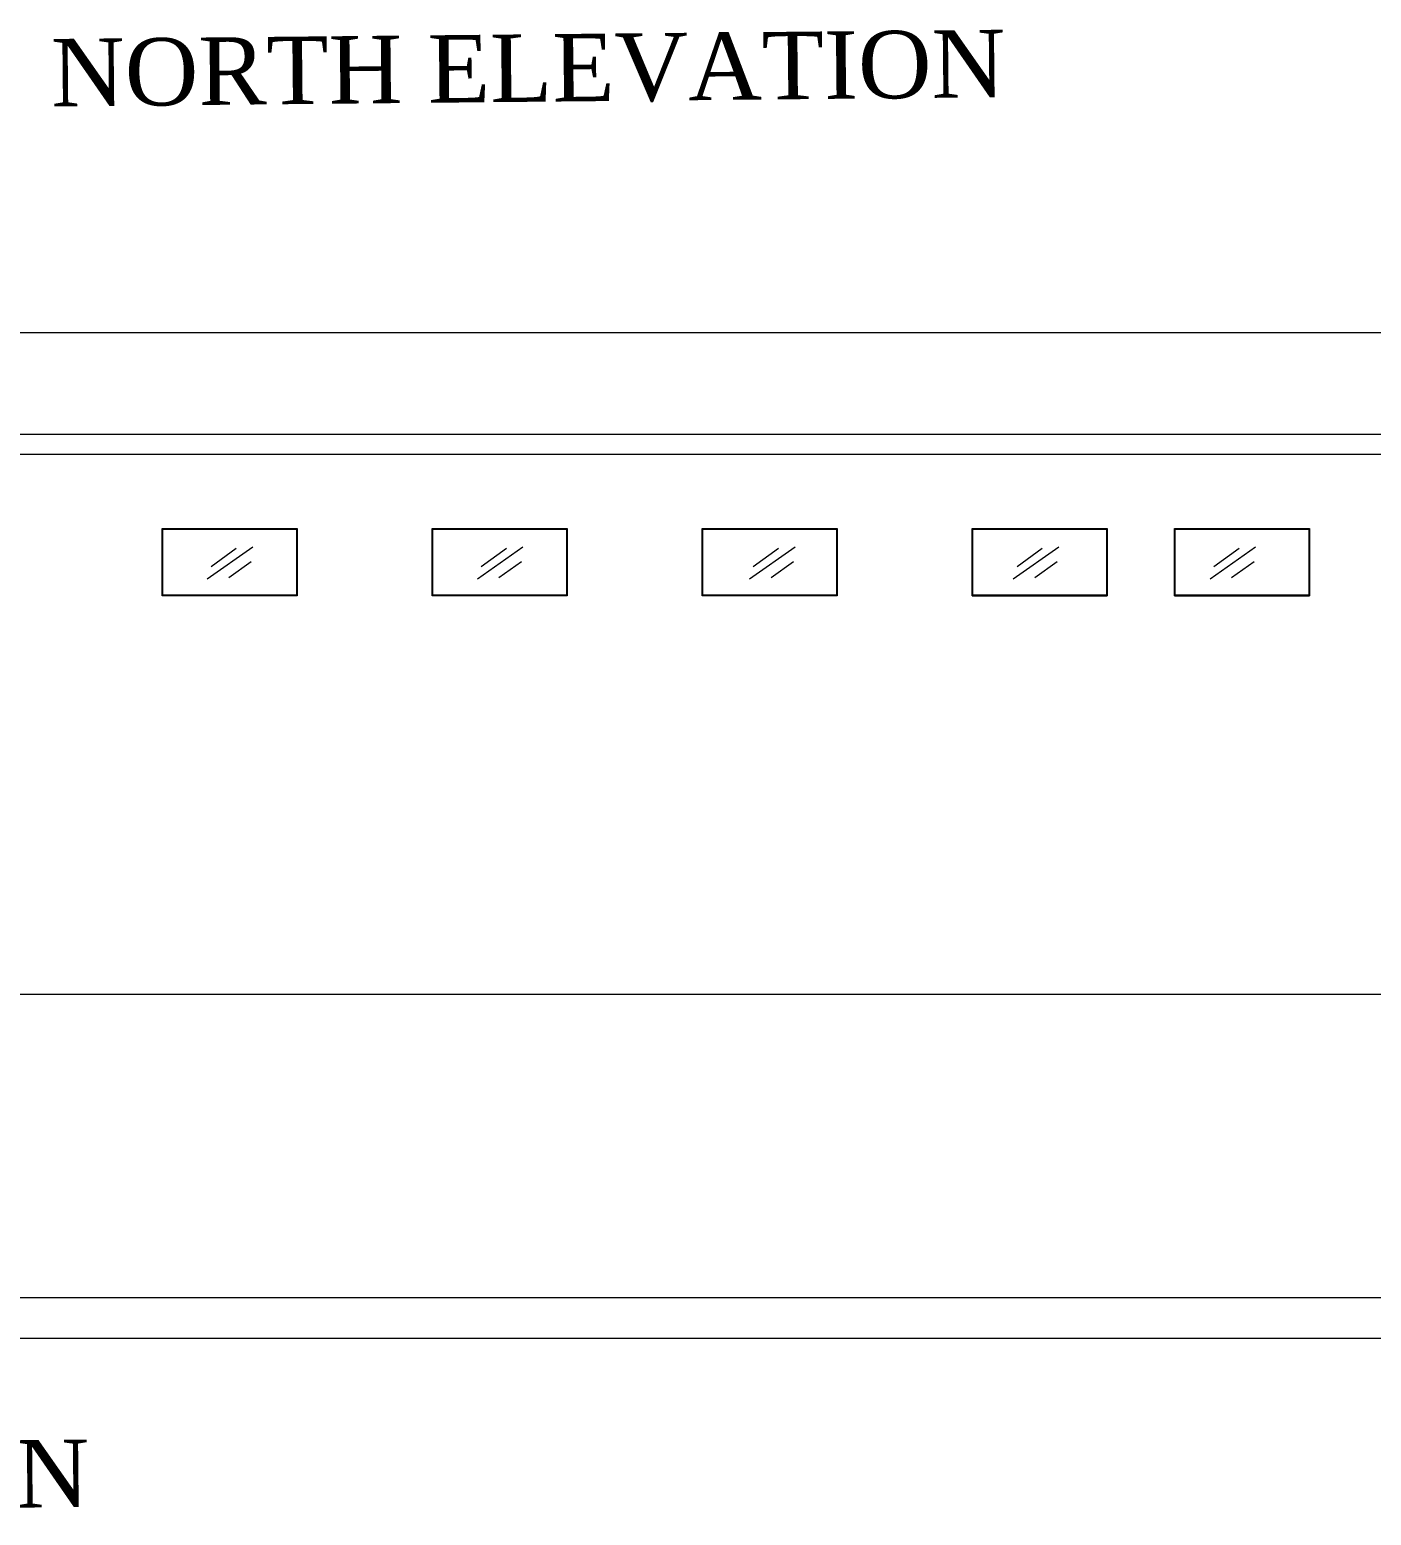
# Model space of a CAD drawing. Header units: inches. Extents: x 0 to 109, y 0 to 144.
# Drawn here: x 53.68 to 73.56, y 6.36 to 28.38 of the extents above; entities that cross this region are included whole.
import ezdxf

# ---------------------------------------------------------------- set-up
doc = ezdxf.new("R2010")
doc.units = ezdxf.units.IN
doc.header["$MEASUREMENT"] = 0
doc.layers.add('M_ELEV 2', color=251, linetype='Continuous', lineweight=15)
doc.layers.add('M_TEXT', color=250, linetype='Continuous', lineweight=0)
doc.styles.get("Standard").update_dxf_attribs({"font": 'arial.ttf'})

msp = doc.modelspace()

# ---------------------------------------------------------------- linework, layer by layer
at = {"layer": 'M_ELEV 2'}
for p, q in [((73.859, 23.888), (30.415, 23.888)), ((30.415, 22.389), (73.859, 22.389)), ((30.415, 22.089), (73.859, 22.089)), ((67.648, 20.989), (69.648, 20.989)), ((70.648, 20.989), (72.648, 20.989)), ((56.315, 20.244), (56.99, 20.718)), ((60.319, 20.244), (60.993, 20.718)), ((64.35, 20.244), (65.025, 20.718)), ((68.258, 20.244), (68.933, 20.718)), ((71.174, 20.244), (71.849, 20.718)), ((56.371, 20.428), (56.744, 20.695)), ((56.633, 20.263), (56.966, 20.5)), ((60.375, 20.428), (60.748, 20.695)), ((60.636, 20.263), (60.969, 20.5)), ((64.406, 20.428), (64.78, 20.695)), ((64.668, 20.263), (65.001, 20.5)), ((68.314, 20.428), (68.687, 20.695)), ((68.575, 20.263), (68.909, 20.5)), ((71.23, 20.428), (71.603, 20.695)), ((71.492, 20.263), (71.825, 20.5)), ((67.648, 19.989), (69.648, 19.989)), ((70.648, 19.989), (72.648, 19.989)), ((26.914, 14.089), (73.859, 14.089)), ((28.345, 9.589), (73.859, 9.589)), ((18.745, 8.989), (81.848, 8.989))]:
    msp.add_line(p, q, dxfattribs=at)
for points in [[(55.648, 20.989), (57.648, 20.989), (57.648, 19.989), (55.648, 19.989)], [(55.658, 20.979), (57.638, 20.979), (57.638, 19.999), (55.658, 19.999)], [(59.648, 20.989), (61.648, 20.989), (61.648, 19.989), (59.648, 19.989)], [(59.658, 20.979), (61.638, 20.979), (61.638, 19.999), (59.658, 19.999)], [(63.648, 20.989), (65.648, 20.989), (65.648, 19.989), (63.648, 19.989)], [(63.658, 20.979), (65.638, 20.979), (65.638, 19.999), (63.658, 19.999)], [(67.648, 20.989), (69.648, 20.989), (69.648, 19.989), (67.648, 19.989)], [(67.658, 20.979), (69.638, 20.979), (69.638, 19.999), (67.658, 19.999)], [(70.648, 20.989), (72.648, 20.989), (72.648, 19.989), (70.648, 19.989)], [(70.658, 20.979), (72.638, 20.979), (72.638, 19.999), (70.658, 19.999)]]:
    msp.add_lwpolyline(points, close=True, dxfattribs=at)

# ---------------------------------------------------------------- texts
at = {"layer": 'M_TEXT', "char_height": 2.5, "attachment_point": 1, "rotation": 0.5596}
for s, insert in [('{\\fTimes New Roman|b0|i0|c0|p18;\\H0.4x;NORTH ELEVATION}', (53.997, 28.244)), ('{\\fTimes New Roman|b0|i0|c0|p18;\\H0.4x;EAST ELEVATION}', (41.852, 7.362))]:
    msp.add_mtext_dynamic_manual_height_columns(s, width=18.16185, gutter_width=12.5, heights=[0], dxfattribs=dict(at, insert=insert))

doc.saveas('drawing.dxf')
